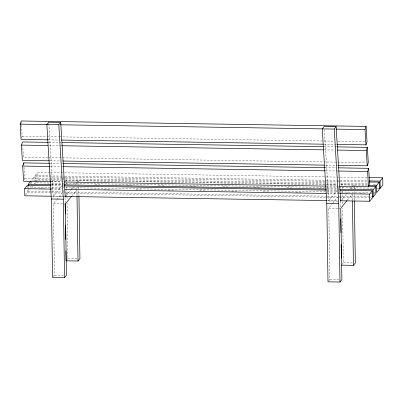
<?xml version="1.0" encoding="UTF-8"?>
<svg xmlns="http://www.w3.org/2000/svg" width="403" height="403" viewBox="0 0 403 403"><rect width="100%" height="100%" fill="white"/><g stroke="black" fill="none" stroke-linecap="round" stroke-linejoin="round"><path stroke-width="0.3" stroke-dasharray="2.02 1.51" d="M21.611 137.846L22.15 136.259L21.263 121.59M24.15 179.758L24.689 178.176L23.837 164.117M62.052 177.149L34.366 176.71L31.701 180.01L61.281 180.473M49.156 183.027L35.313 182.811L35.202 175.673L37.862 172.378L49.821 172.565M25.575 194.871L27.475 192.513L27.409 188.352M50.969 191.833L28.311 191.48L29.837 189.596M32.572 186.201L31.812 187.143L65.165 187.672M36.074 181.869L37.978 179.516L37.862 172.378M62.228 196.785L53.246 196.644L62.868 184.73M65.563 181.395L66.717 179.965L66.737 181.224M53.342 276.554L54.481 275.143L53.362 203.777L56.445 199.959M56.828 199.48L61.84 193.279M63.382 191.37L64.153 190.412M65.991 195.878L73.306 186.826M75.225 184.443L76.384 183.012M76.766 182.539L78.691 180.156L78.756 184.549M71.89 195.853L76.897 189.647M66.424 260.353L67.946 258.464L67.079 203.203M338.248 201.127L328.672 200.976L337.135 190.498M341.366 185.254L342.137 184.302L342.202 188.7M328.762 280.891L329.901 279.475L328.783 208.114L332.248 203.817M332.636 203.339L337.649 197.138M340.646 201.168L346.031 194.498M346.414 194.019L348.338 191.637M350.645 188.78L351.804 187.35M352.187 186.871L354.111 184.488L354.151 187.002M347.31 200.185L352.323 193.984M341.845 264.685L343.371 262.801L342.51 208.165M22.15 136.259L46.693 136.647M47.322 136.657L58.652 136.834M59.281 136.844L334.299 141.176M338.077 141.236L365.138 141.66M48.138 139.856L58.833 140.022M323.785 144.193L336.369 144.39M48.924 142.355L60.883 142.541M323.947 146.682L336.53 146.878M49.111 145.538L60.435 145.72M324.128 149.871L334.198 150.027M47.962 157.603L23.419 157.22L22.754 146.213M48.592 157.613L61.81 157.825M62.44 157.835L366.408 162.621M50.032 160.822L60.732 160.988M325.679 165.159L337.638 165.351M49.564 163.301L60.264 163.472M325.211 167.638L335.911 167.809M50.375 166.499L62.334 166.686M325.397 170.827L337.981 171.023M50.451 172.575L325.468 176.907M326.098 176.917L367.007 177.557M35.202 175.673L64.148 176.131M64.777 176.141L367.491 180.907M62.682 177.159L64.571 177.189M65.2 177.199L325.745 181.3M326.375 181.31L339.588 181.516M340.218 181.526L367.279 181.954M24.689 178.176L49.231 178.564M49.861 178.574L61.191 178.751M61.815 178.761L336.208 183.083M340.611 183.148L367.672 183.577M37.978 179.516L49.302 179.693M49.932 179.703L61.261 179.879M61.891 179.889L336.908 184.221M340.686 184.282L367.748 184.705M373.41 184.796L375.928 184.836M65.054 180.534L336.928 184.816M340.701 184.871L367.763 185.299M51.005 181.36L63.588 181.562M326.652 185.702L337.976 185.879M50.672 181.768L61.372 181.939M326.319 186.11L338.908 186.307M51.675 183.068L326.062 187.39M326.692 187.4L338.021 187.576M338.651 187.586L373.264 188.13M377.042 188.191L378.931 188.221M35.736 183.869L34.477 183.849L34.366 176.71M51.468 184.116L63.427 184.302M64.052 184.312L67.83 184.373M94.891 184.801L99.924 184.876M126.985 185.304L132.023 185.385M158.455 185.798L164.117 185.889M190.548 186.307L195.586 186.382M222.647 186.811L227.68 186.891M254.112 187.304L259.779 187.395M286.84 187.818L291.873 187.899M318.934 188.327L323.967 188.403M327.115 188.453L339.074 188.644M350.403 188.821L356.066 188.911M51.488 184.71L61.553 184.866M327.135 189.047L339.089 189.239M51.277 185.753L63.865 185.954M326.929 190.095L338.883 190.281M65.795 187.682L369.138 192.453M373.541 192.523L376.689 192.574M39.786 188.322L44.824 188.397M51.116 188.498L61.815 188.664M71.255 188.816L76.918 188.906M103.979 189.329L109.012 189.41M136.073 189.838L141.11 189.914M168.172 190.342L173.204 190.423M199.636 190.836L205.303 190.926M231.735 191.339L236.768 191.42M263.199 191.838L268.861 191.924M295.923 192.352L300.96 192.433M326.762 192.836L339.351 193.037M360.116 193.364L365.153 193.44M370.815 193.531L372.075 193.551M372.704 193.561L374.594 193.591M51.136 189.093L61.83 189.259M326.783 193.43L339.366 193.631M51.599 191.843L62.928 192.024M63.558 192.035L326.616 196.175M327.246 196.185L338.575 196.362M339.205 196.372L371.299 196.876M27.475 192.513L50.133 192.871M50.763 192.881L62.087 193.062M65.865 193.118L325.15 197.203M325.78 197.213L368.574 197.883M369.203 197.893L371.092 197.923M51.876 196.236L64.46 196.437M327.523 200.578L338.223 200.744M62.828 196.79L64.626 196.82M53.362 203.777L62.344 203.918M62.939 203.928L64.737 203.958M328.783 208.114L337.764 208.255M338.359 208.265L340.157 208.291M67.946 258.464L76.928 258.61M343.371 262.801L352.348 262.942M54.481 275.143L64.062 275.294M329.901 279.475L338.883 279.617M324.355 129.655L328.672 200.976M48.818 123.444L53.246 196.644M354.161 187.632L354.182 188.886M354.217 191.4L354.257 193.908M354.267 194.538L354.358 200.19M352.333 194.609L352.418 200.241M342.243 191.208L342.459 205.026M340.464 201.304L340.55 206.941M78.797 187.063L78.938 195.853M76.908 190.271L76.998 195.908M66.747 181.849L66.782 184.362M66.822 186.876L66.843 188.13M66.853 188.76L66.963 195.667M66.974 196.296L67.029 200.064M65.054 197.596L65.13 202.603M31.721 181.199L31.756 183.577M30.885 182.237L30.91 184.02M30.95 186.398L30.976 188.181M28.22 185.531L28.255 187.909M28.265 188.503L28.311 191.48M27.374 185.974L27.399 187.758"/><path stroke-width="0.6" d="M48.138 139.856L21.077 139.428L20.15 124.144L21.228 120.981L366.1 126.406L367.027 141.69L365.949 144.858L336.999 144.4M49.403 160.812L22.341 160.384L21.419 145.105L22.492 141.937L48.295 142.345M50.672 181.768L23.611 181.345L22.684 166.061L23.762 162.893L49.564 163.301M365.949 144.858L365.022 129.575L366.1 126.406M338.268 165.361L367.219 165.814L366.292 150.536L367.37 147.367L337.16 146.888M367.219 165.814L368.292 162.646L367.37 147.367M339.538 186.317L368.483 186.775L367.561 171.492L368.639 168.323L338.429 167.85M368.483 186.775L369.561 183.607L368.639 168.323M64.556 277.687L63.321 199.183L58.818 124.739L60.717 122.381L48.743 122.195L46.844 124.547L51.347 198.996L52.581 277.496L64.556 277.687L66.455 275.33L65.336 203.968L71.502 196.332M51.246 196.231L24.815 195.813L24.699 188.675L27.364 185.38L50.647 185.743M28.22 185.531L28.2 184.342L30.865 181.043M65.991 195.878L65.226 196.83L60.717 122.381M65.891 250.807L66.047 260.822L78.021 261.008L79.925 258.655L78.948 196.483M339.976 282.019L338.742 203.52L334.238 129.071L336.137 126.718L324.163 126.527L322.264 128.884L326.768 203.334L328.002 281.833L339.976 282.019L341.875 279.667L340.757 208.301L346.923 200.664M340.112 200.775L369.687 201.243L369.576 194.105L372.241 190.805L340.142 190.302M371.929 196.886L373.188 196.906L373.077 189.773L375.737 186.473L368.816 186.367M379.238 182.141L379.349 189.279L376.689 192.574L376.573 185.435L379.238 182.141L369.168 181.98M378.931 188.221L380.185 188.241L380.074 181.103L382.739 177.809L368.891 177.587M369.687 201.243L372.352 197.944L372.241 190.805M373.188 196.906L375.853 193.611L375.737 186.473M380.185 188.241L382.85 184.942L382.739 177.809M341.467 265.159L353.441 265.345L355.345 262.993L354.368 200.82M20.15 124.144L58.818 124.739M60.43 124.779L334.238 129.071M336.077 129.121L365.022 129.575M61.352 140.063L323.156 144.183M62.143 142.561L323.317 146.672M21.419 145.105L47.851 145.518M61.694 145.74L323.498 149.861M337.341 150.077L366.292 150.536M62.621 161.019L324.425 165.139M62.782 163.507L325.211 167.638M22.684 166.061L49.745 166.489M62.964 166.696L324.768 170.817M338.611 171.033L367.561 171.492M369.375 180.937L380.074 181.103M368.392 185.309L376.573 185.435M64.515 181.99L325.689 186.1M28.2 184.342L50.859 184.7M64.072 184.906L326.506 189.037M339.719 189.244L373.077 189.773M64.495 185.964L326.299 190.085M24.699 188.675L51.136 189.093M64.979 189.309L326.153 193.42M339.996 193.642L369.576 194.105M65.09 196.447L326.893 200.568M51.347 198.996L63.321 199.183M326.768 203.334L338.742 203.52M336.137 126.718L340.646 201.168M23.762 162.893L23.837 164.117M352.429 200.87L353.441 265.345M340.742 218.834L340.953 232.607M341.145 244.5L341.356 258.273M77.008 196.533L78.021 261.008M65.15 203.858L65.306 213.872M65.487 225.141L65.714 239.538"/></g></svg>
